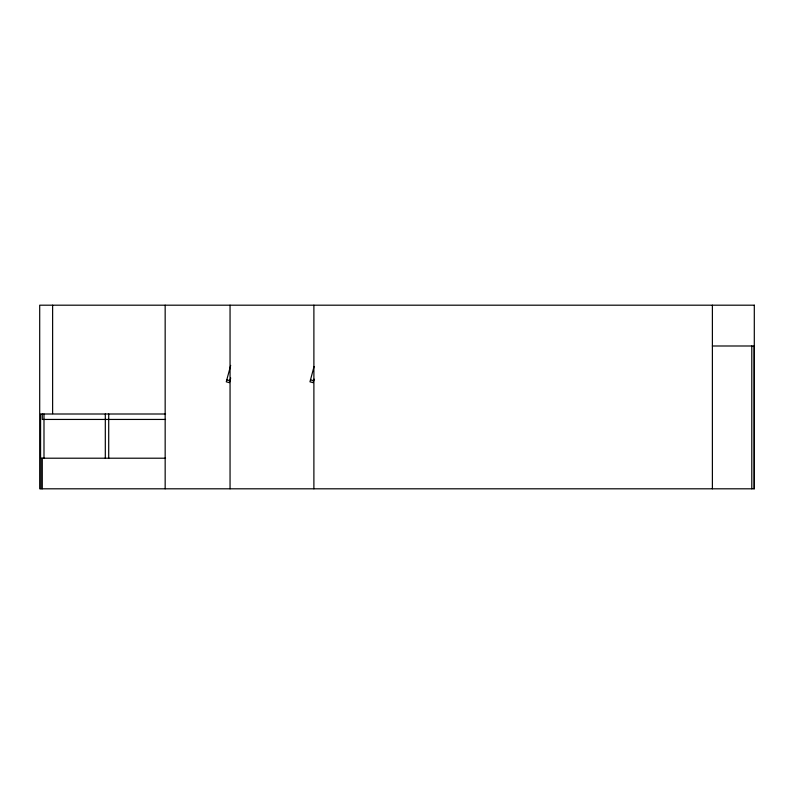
<?xml version="1.0" encoding="UTF-8"?>
<svg xmlns="http://www.w3.org/2000/svg" width="794" height="794" viewBox="0 0 794 794"><rect width="100%" height="100%" fill="white"/><g stroke="black" fill="none" stroke-linecap="round" stroke-linejoin="round"><path stroke-width="1.19" d="M230.677 365.399L226.28 381.815L229.426 382.658L230.687 377.974M314.057 366.57L309.968 381.815L313.124 382.658L314.067 379.145M712.387 345.995L754.151 345.995L754.151 488.806M165.559 414.002L40.583 414.002L40.583 458.207L165.559 458.207M165.559 419.44L42.281 419.44L42.281 414.002M310.494 379.85L313.65 380.693M226.806 379.85L229.962 380.693M751.789 345.995L751.789 488.806M712.387 305.194L712.387 488.806M313.888 305.194L313.888 488.806M230.052 305.194L230.052 488.806M165.162 305.194L165.162 488.806M108.709 414.002L108.709 458.207M105.304 414.002L105.304 458.207M52.622 305.194L52.622 413.634M43.988 414.002L43.988 458.207M42.281 458.207L42.281 488.806M40.99 458.207L40.99 488.806M754.3 305.194L39.7 305.194L39.7 488.806L754.3 488.806L754.3 305.194"/></g></svg>
